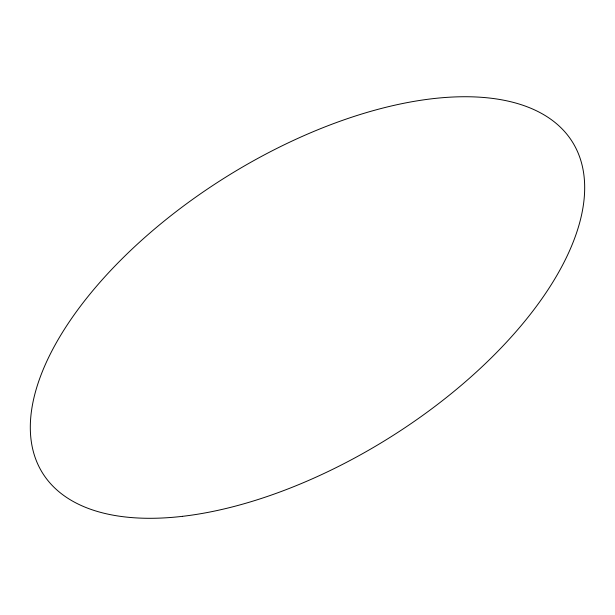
<?xml version="1.0" encoding="UTF-8"?>
<svg xmlns="http://www.w3.org/2000/svg" width="615" height="615" viewBox="0 0 615 615"><rect width="100%" height="100%" fill="white"/><g stroke="black" fill="none" stroke-linecap="round" stroke-linejoin="round"><path stroke-width="0.92" d="M182.432 516.339A312.389 153.865 -32 0 0 584.25 178.219A312.389 153.865 -32 0 0 155.818 227.95A312.389 153.865 -32 0 0 182.432 516.339"/></g></svg>
